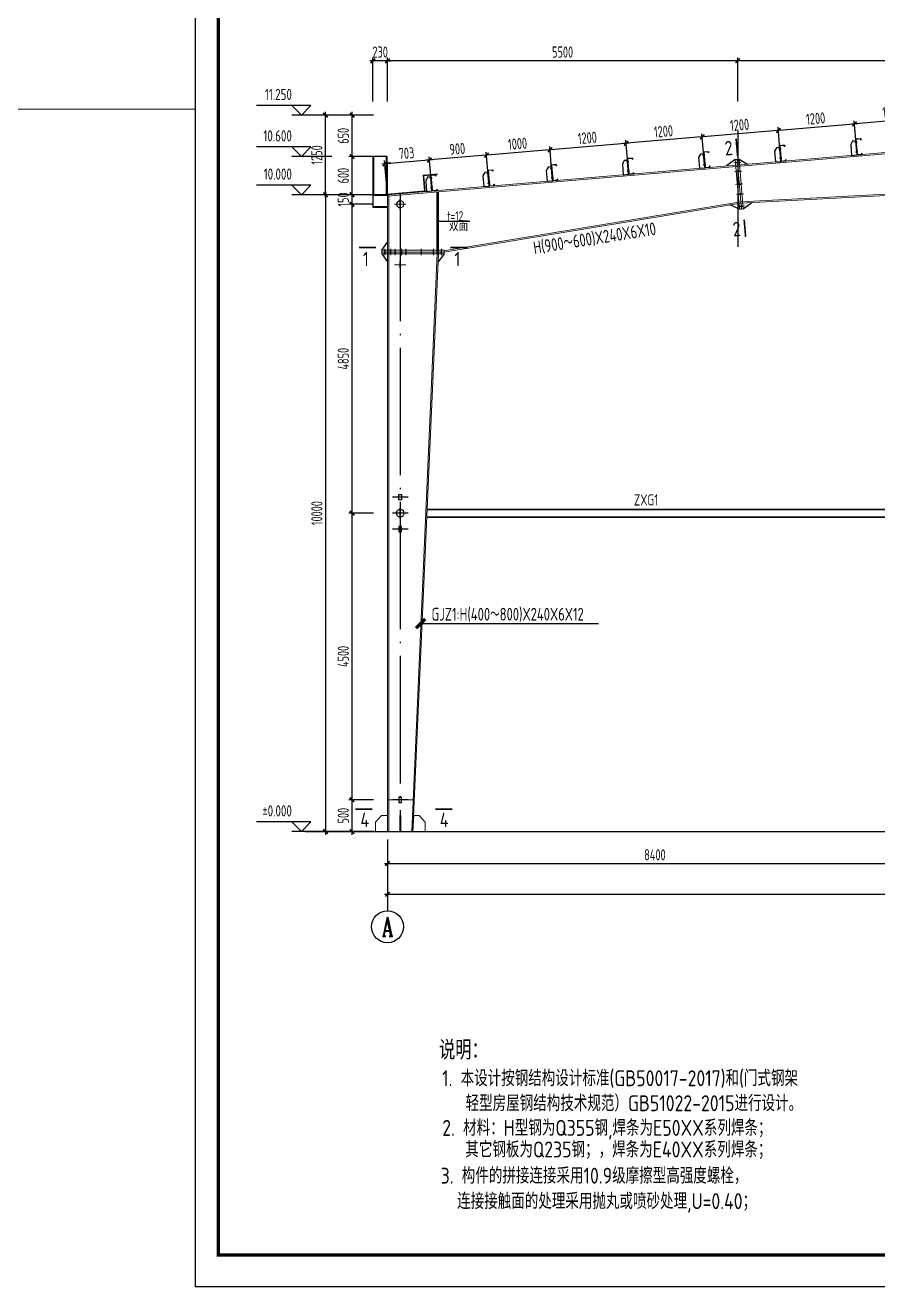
# Model space of a CAD drawing. Extents: x -3102990 to -851544, y -5293060 to -2540151.
# Drawn here: x -1460717 to -1433935, y -2672902 to -2633282 of the extents above; entities that cross this region are included whole.
import ezdxf
from ezdxf.enums import TextEntityAlignment as Align

# ---------------------------------------------------------------- set-up
doc = ezdxf.new("R2010")
doc.units = 0
doc.header["$LTSCALE"] = 1000
doc.header["$PDMODE"] = 1
doc.linetypes.add('DOTE', pattern=[2.42, 2, -0.2, 0.02, -0.2])
doc.layers.get('0').update_dxf_attribs({"linetype": 'CONTINUOUS'})
doc.layers.get('Defpoints').update_dxf_attribs({"linetype": 'CONTINUOUS'})
for name, color, linetype in [('10', 7, 'CONTINUOUS'), ('AXIS', 253, 'DOTE'), ('BEAM_CON', 4, 'CONTINUOUS'), ('COLU', 7, 'CONTINUOUS'), ('DIM', 3, 'CONTINUOUS'), ('NUM', 7, 'CONTINUOUS'), ('PUB_TITLE', 4, 'CONTINUOUS'), ('REIN', 1, 'CONTINUOUS'), ('TEXT', 7, 'CONTINUOUS'), ('THIN', 7, 'CONTINUOUS'), ('柱子', 3, 'CONTINUOUS'), ('檩托', 151, 'CONTINUOUS')]:
    doc.layers.add(name, color=color, linetype=linetype)
doc.layers.add('yichutu', color=7, linetype='CONTINUOUS', true_color=0xffffff, plot=False)
doc.styles.add('SJQYTEXTSTYLE', font='GBXWXT.shx', dxfattribs={"bigfont": 'GBHZFS.shx'})
doc.styles.add('TSSD_Axis', font='Complex.shx', dxfattribs={"width": 0.7, "bigfont": 'hztxt.shx'})
doc.styles.add('TSSD_Dimension', font='tssdeng.shx', dxfattribs={"width": 0.7, "bigfont": 'Hztxt.shx'})
doc.styles.add('TSSD_Label', font='tssdeng.shx', dxfattribs={"width": 0.75, "bigfont": 'hztxt.shx'})
doc.styles.add('TSSD_Norm', font='Tssdeng.shx', dxfattribs={"width": 0.75, "bigfont": 'hztxt.shx'})
doc.styles.add('TSSD_Rein', font='Tssdeng.shx', dxfattribs={"width": 0.75, "bigfont": 'hztxt.shx'})
doc.dimstyles.new('SJQY_30_100', dxfattribs={"dimtxt": 350, "dimasz": 100, "dimexe": 250, "dimexo": 250, "dimgap": 100, "dimtad": 1, "dimdec": 0, "dimlfac": 0.3, "dimzin": 0, "dimdsep": 46, "dimtxsty": 'SJQYTEXTSTYLE', "dimblk": 'ARCHTICK', "dimcen": 0, "dimclrd": 256, "dimclre": 256, "dimclrt": 256, "dimadec": 0, "dimazin": 0, "dimtfac": 1, "dimtdec": 0, "dimtix": 1, "dimtmove": 2, "dimatfit": 1, "dimldrblk": 'ARCHTICK', "dimfxl": 1, "dimtvp": 1, "dimtolj": 1, "dimtzin": 0, "dimlwd": -1, "dimlwe": -1, "dimarcsym": 0})
doc.dimstyles.new('TSSD_50_100', dxfattribs={"dimtxt": 350, "dimasz": 100, "dimexe": 100, "dimexo": 250, "dimgap": 100, "dimtad": 1, "dimdec": 0, "dimlfac": 0.5, "dimzin": 0, "dimdsep": 46, "dimtxsty": 'TSSD_Dimension', "dimblk": 'ARCHTICK', "dimcen": 0, "dimdle": 100, "dimclrt": 7, "dimadec": 0, "dimazin": 0, "dimtfac": 1, "dimtdec": 0, "dimtix": 1, "dimtmove": 2, "dimatfit": 3, "dimfxl": 1, "dimtolj": 1, "dimtzin": 0, "dimarcsym": 0})

# ---------------------------------------------------------------- blocks, each defined once
blk = doc.blocks.new('_ArchTick')
at = {"color": 0, "const_width": 0.5}
blk.add_lwpolyline([(-0.71, -0.71), (0.71, 0.71)], dxfattribs=at)
blk = doc.blocks.new('*D80')
at = {"layer": 'Defpoints', "color": 0, "ltscale": 1.5}
for p in [(-1450450, -2657606), (-1449529, -2657606), (-1449529, -2658606)]:
    blk.add_point(p, dxfattribs=at)
at = {"layer": 'DIM', "color": 0, "lineweight": -2, "ltscale": 1.5}
for p, q in [((-1449779, -2657606), (-1450550, -2657606)), ((-1450450, -2658706), (-1450450, -2657506)), ((-1449779, -2658606), (-1450550, -2658606))]:
    blk.add_line(p, q, dxfattribs=at)
at = {"layer": 'DIM', "color": 0, "lineweight": -2, "ltscale": 1.5, "xscale": 100, "yscale": 100, "zscale": 100}
for p, rotation in [((-1450450, -2657606), 90), ((-1450450, -2658606), 270)]:
    blk.add_blockref('_ArchTick', p, dxfattribs=dict(at, rotation=rotation))
at = {"layer": 'DIM', "color": 7, "ltscale": 1.5, "insert": (-1450725, -2658106), "char_height": 350, "attachment_point": 5, "rotation": 90, "style": 'TSSD_Dimension'}
blk.add_mtext('\\A1;500', dxfattribs=at)
blk = doc.blocks.new('*D81')
at = {"layer": 'Defpoints', "color": 0, "ltscale": 1.5}
for p in [(-1449989, -2638606), (-1451283, -2658606), (-1449989, -2658606)]:
    blk.add_point(p, dxfattribs=at)
at = {"layer": 'DIM', "color": 0, "lineweight": -2, "ltscale": 1.5}
for p, q in [((-1450239, -2638606), (-1451383, -2638606)), ((-1451283, -2638506), (-1451283, -2658706)), ((-1450239, -2658606), (-1451383, -2658606))]:
    blk.add_line(p, q, dxfattribs=at)
at = {"layer": 'DIM', "color": 0, "lineweight": -2, "ltscale": 1.5, "xscale": 100, "yscale": 100, "zscale": 100}
for p, rotation in [((-1451283, -2638606), 90), ((-1451283, -2658606), 270)]:
    blk.add_blockref('_ArchTick', p, dxfattribs=dict(at, rotation=rotation))
at = {"layer": 'DIM', "color": 7, "ltscale": 1.5, "insert": (-1451558, -2648606), "char_height": 350, "attachment_point": 5, "rotation": 90, "style": 'TSSD_Dimension'}
blk.add_mtext('\\A1;10000', dxfattribs=at)
blk = doc.blocks.new('*D82')
at = {"layer": 'Defpoints', "color": 0, "ltscale": 1.5}
for p in [(-1449336, -2658606), (-1390336, -2658606), (-1390336, -2660576)]:
    blk.add_point(p, dxfattribs=at)
at = {"layer": 'DIM', "color": 0, "lineweight": -2, "ltscale": 1.5}
for p, q in [((-1449336, -2658856), (-1449336, -2660676)), ((-1390336, -2658856), (-1390336, -2660676)), ((-1449436, -2660576), (-1390236, -2660576))]:
    blk.add_line(p, q, dxfattribs=at)
at = {"layer": 'DIM', "color": 0, "lineweight": -2, "ltscale": 1.5, "xscale": 100, "yscale": 100, "zscale": 100, "rotation": 180}
blk.add_blockref('_ArchTick', (-1449336, -2660576), dxfattribs=at)
at = {"layer": 'DIM', "color": 0, "lineweight": -2, "ltscale": 1.5, "xscale": 100, "yscale": 100, "zscale": 100}
blk.add_blockref('_ArchTick', (-1390336, -2660576), dxfattribs=at)
at = {"layer": 'DIM', "color": 7, "ltscale": 1.5, "insert": (-1419836, -2660301), "char_height": 350, "attachment_point": 5, "style": 'TSSD_Dimension'}
blk.add_mtext('\\A1;29500', dxfattribs=at)
blk = doc.blocks.new('A$C28752233')
at = {"layer": '檩托'}
for p, q in [((-151, 23), (-219, -78)), ((-60, 23), (-151, 23)), ((-60, 83), (-60, 23)), ((-46, 83), (-60, 83)), ((-60, 23), (-60, -417)), ((-46, 83), (111, 83)), ((-46, -417), (-46, 83)), ((-46, -417), (-46, 83)), ((-40, 78), (-40, -411)), ((106, 78), (-40, 78)), ((106, 38), (106, 78)), ((111, 38), (106, 38)), ((111, 83), (111, 38)), ((-219, -78), (-219, -417)), ((-87, -18), (-12, -18)), ((-87, -316), (-12, -316)), ((106, -372), (111, -372)), ((106, -411), (106, -372)), ((111, -372), (111, -417)), ((-219, -417), (-46, -417)), ((111, -417), (-46, -417)), ((-40, -411), (106, -411))]:
    blk.add_line(p, q, dxfattribs=at)
at = {"layer": '檩托', "const_width": 20, "elevation": 793}
blk.add_lwpolyline([(-60, -18), (-40, -18)], dxfattribs=at)
at = {"layer": '檩托', "const_width": 20}
blk.add_lwpolyline([(-60, -316), (-40, -316)], dxfattribs=at)
blk = doc.blocks.new('*D89')
at = {"layer": 'Defpoints', "color": 0, "ltscale": 1.5}
for p in [(-1434666, -2636384), (-1434583, -2637355), (-1432192, -2637153)]:
    blk.add_point(p, dxfattribs=at)
at = {"layer": 'DIM', "color": 0, "lineweight": -2, "ltscale": 1.5}
for p, q in [((-1432175, -2636173), (-1434765, -2636393)), ((-1434604, -2637106), (-1434674, -2636285)), ((-1432213, -2636904), (-1432283, -2636082))]:
    blk.add_line(p, q, dxfattribs=at)
at = {"layer": 'DIM', "color": 0, "lineweight": -2, "ltscale": 1.5, "xscale": 100, "yscale": 100, "zscale": 100}
for p, rotation in [((-1434666, -2636384), 184.8440003749244), ((-1432274, -2636182), 4.844000374924411)]:
    blk.add_blockref('_ArchTick', p, dxfattribs=dict(at, rotation=rotation))
at = {"layer": 'DIM', "color": 7, "ltscale": 1.5, "insert": (-1433493, -2636009), "char_height": 350, "attachment_point": 5, "rotation": 4.844, "style": 'TSSD_Dimension'}
blk.add_mtext('\\A1;1200', dxfattribs=at)
blk = doc.blocks.new('*D90')
at = {"layer": 'Defpoints', "color": 0, "ltscale": 1.5}
for p in [(-1437057, -2636587), (-1434583, -2637355), (-1436975, -2637558)]:
    blk.add_point(p, dxfattribs=at)
at = {"layer": 'DIM', "color": 0, "lineweight": -2, "ltscale": 1.5}
for p, q in [((-1434604, -2637106), (-1434674, -2636285)), ((-1434566, -2636376), (-1437157, -2636596)), ((-1436996, -2637309), (-1437065, -2636487))]:
    blk.add_line(p, q, dxfattribs=at)
at = {"layer": 'DIM', "color": 0, "lineweight": -2, "ltscale": 1.5, "xscale": 100, "yscale": 100, "zscale": 100}
for p, rotation in [((-1434666, -2636384), 4.844000374924411), ((-1437057, -2636587), 184.8440003749244)]:
    blk.add_blockref('_ArchTick', p, dxfattribs=dict(at, rotation=rotation))
at = {"layer": 'DIM', "color": 7, "ltscale": 1.5, "insert": (-1435885, -2636212), "char_height": 350, "attachment_point": 5, "rotation": 4.844, "style": 'TSSD_Dimension'}
blk.add_mtext('\\A1;1200', dxfattribs=at)
blk = doc.blocks.new('*D91')
at = {"layer": 'Defpoints', "color": 0, "ltscale": 1.5}
for p in [(-1439448, -2636790), (-1439366, -2637761), (-1436975, -2637558)]:
    blk.add_point(p, dxfattribs=at)
at = {"layer": 'DIM', "color": 0, "lineweight": -2, "ltscale": 1.5}
for p, q in [((-1436957, -2636579), (-1439548, -2636798)), ((-1439387, -2637512), (-1439457, -2636690)), ((-1436996, -2637309), (-1437065, -2636487))]:
    blk.add_line(p, q, dxfattribs=at)
at = {"layer": 'DIM', "color": 0, "lineweight": -2, "ltscale": 1.5, "xscale": 100, "yscale": 100, "zscale": 100}
for p, rotation in [((-1439448, -2636790), 184.8440003749244), ((-1437057, -2636587), 4.844000374924411)]:
    blk.add_blockref('_ArchTick', p, dxfattribs=dict(at, rotation=rotation))
at = {"layer": 'DIM', "color": 7, "ltscale": 1.5, "insert": (-1438276, -2636414), "char_height": 350, "attachment_point": 5, "rotation": 4.844, "style": 'TSSD_Dimension'}
blk.add_mtext('\\A1;1200', dxfattribs=at)
blk = doc.blocks.new('*D92')
at = {"layer": 'Defpoints', "color": 0, "ltscale": 1.5}
for p in [(-1441840, -2636992), (-1439366, -2637761), (-1441758, -2637963)]:
    blk.add_point(p, dxfattribs=at)
at = {"layer": 'DIM', "color": 0, "lineweight": -2, "ltscale": 1.5}
for p, q in [((-1439387, -2637512), (-1439457, -2636690)), ((-1439349, -2636781), (-1441940, -2637001)), ((-1441779, -2637714), (-1441848, -2636893))]:
    blk.add_line(p, q, dxfattribs=at)
at = {"layer": 'DIM', "color": 0, "lineweight": -2, "ltscale": 1.5, "xscale": 100, "yscale": 100, "zscale": 100}
for p, rotation in [((-1439448, -2636790), 4.844000374924411), ((-1441840, -2636992), 184.8440003749244)]:
    blk.add_blockref('_ArchTick', p, dxfattribs=dict(at, rotation=rotation))
at = {"layer": 'DIM', "color": 7, "ltscale": 1.5, "insert": (-1440667, -2636617), "char_height": 350, "attachment_point": 5, "rotation": 4.844, "style": 'TSSD_Dimension'}
blk.add_mtext('\\A1;1200', dxfattribs=at)
blk = doc.blocks.new('*D93')
at = {"layer": 'Defpoints', "color": 0, "ltscale": 1.5}
for p in [(-1444231, -2637195), (-1444149, -2638166), (-1441758, -2637963)]:
    blk.add_point(p, dxfattribs=at)
at = {"layer": 'DIM', "color": 0, "lineweight": -2, "ltscale": 1.5}
for p, q in [((-1441740, -2636984), (-1444331, -2637204)), ((-1444170, -2637917), (-1444240, -2637095)), ((-1441779, -2637714), (-1441848, -2636893))]:
    blk.add_line(p, q, dxfattribs=at)
at = {"layer": 'DIM', "color": 0, "lineweight": -2, "ltscale": 1.5, "xscale": 100, "yscale": 100, "zscale": 100}
for p, rotation in [((-1444231, -2637195), 184.8440003749244), ((-1441840, -2636992), 4.844000374924411)]:
    blk.add_blockref('_ArchTick', p, dxfattribs=dict(at, rotation=rotation))
at = {"layer": 'DIM', "color": 7, "ltscale": 1.5, "insert": (-1443059, -2636820), "char_height": 350, "attachment_point": 5, "rotation": 4.844, "style": 'TSSD_Dimension'}
blk.add_mtext('\\A1;1200', dxfattribs=at)
blk = doc.blocks.new('*D94')
at = {"layer": 'Defpoints', "color": 0, "ltscale": 1.5}
for p in [(-1438336, -2634399), (-1438336, -2635926), (-1419836, -2635926)]:
    blk.add_point(p, dxfattribs=at)
at = {"layer": 'DIM', "color": 0, "lineweight": -2, "ltscale": 1.5}
for p, q in [((-1438336, -2635676), (-1438336, -2634299)), ((-1419836, -2635676), (-1419836, -2634299)), ((-1419736, -2634399), (-1438436, -2634399))]:
    blk.add_line(p, q, dxfattribs=at)
at = {"layer": 'DIM', "color": 0, "lineweight": -2, "ltscale": 1.5, "xscale": 100, "yscale": 100, "zscale": 100, "rotation": 180}
blk.add_blockref('_ArchTick', (-1438336, -2634399), dxfattribs=at)
at = {"layer": 'DIM', "color": 0, "lineweight": -2, "ltscale": 1.5, "xscale": 100, "yscale": 100, "zscale": 100}
blk.add_blockref('_ArchTick', (-1419836, -2634399), dxfattribs=at)
at = {"layer": 'DIM', "color": 7, "ltscale": 1.5, "insert": (-1429086, -2634124), "char_height": 350, "attachment_point": 5, "style": 'TSSD_Dimension'}
blk.add_mtext('\\A1;9250', dxfattribs=at)
blk = doc.blocks.new('*D95')
at = {"layer": 'Defpoints', "color": 0, "ltscale": 1.5}
for p in [(-1449336, -2634399), (-1449336, -2635926), (-1438336, -2635926)]:
    blk.add_point(p, dxfattribs=at)
at = {"layer": 'DIM', "color": 0, "lineweight": -2, "ltscale": 1.5}
for p, q in [((-1449336, -2635676), (-1449336, -2634299)), ((-1438336, -2635676), (-1438336, -2634299)), ((-1438236, -2634399), (-1449436, -2634399))]:
    blk.add_line(p, q, dxfattribs=at)
at = {"layer": 'DIM', "color": 0, "lineweight": -2, "ltscale": 1.5, "xscale": 100, "yscale": 100, "zscale": 100, "rotation": 180}
blk.add_blockref('_ArchTick', (-1449336, -2634399), dxfattribs=at)
at = {"layer": 'DIM', "color": 0, "lineweight": -2, "ltscale": 1.5, "xscale": 100, "yscale": 100, "zscale": 100}
blk.add_blockref('_ArchTick', (-1438336, -2634399), dxfattribs=at)
at = {"layer": 'DIM', "color": 7, "ltscale": 1.5, "insert": (-1443836, -2634124), "char_height": 350, "attachment_point": 5, "style": 'TSSD_Dimension'}
blk.add_mtext('\\A1;5500', dxfattribs=at)
blk = doc.blocks.new('*D96')
at = {"layer": 'Defpoints', "color": 0, "ltscale": 1.5}
for p in [(-1449796, -2634399), (-1449796, -2635926), (-1449336, -2635926)]:
    blk.add_point(p, dxfattribs=at)
at = {"layer": 'DIM', "color": 0, "lineweight": -2, "ltscale": 1.5}
for p, q in [((-1449796, -2635676), (-1449796, -2634299)), ((-1449336, -2635676), (-1449336, -2634299)), ((-1449796, -2634399), (-1449896, -2634399)), ((-1449336, -2634399), (-1449796, -2634399)), ((-1449336, -2634399), (-1449236, -2634399))]:
    blk.add_line(p, q, dxfattribs=at)
at = {"layer": 'DIM', "color": 0, "lineweight": -2, "ltscale": 1.5, "xscale": 100, "yscale": 100, "zscale": 100}
blk.add_blockref('_ArchTick', (-1449796, -2634399), dxfattribs=at)
at = {"layer": 'DIM', "color": 0, "lineweight": -2, "ltscale": 1.5, "xscale": 100, "yscale": 100, "zscale": 100, "rotation": 180}
blk.add_blockref('_ArchTick', (-1449336, -2634399), dxfattribs=at)
at = {"layer": 'DIM', "color": 7, "ltscale": 1.5, "insert": (-1449566, -2634124), "char_height": 350, "attachment_point": 5, "style": 'TSSD_Dimension'}
blk.add_mtext('\\A1;230', dxfattribs=at)
blk = doc.blocks.new('*D97')
at = {"layer": 'Defpoints', "color": 0, "ltscale": 1.5}
for p in [(-1446224, -2637364), (-1444149, -2638166), (-1446142, -2638335)]:
    blk.add_point(p, dxfattribs=at)
at = {"layer": 'DIM', "color": 0, "lineweight": -2, "ltscale": 1.5}
for p, q in [((-1444170, -2637917), (-1444240, -2637095)), ((-1444132, -2637187), (-1446324, -2637372)), ((-1446163, -2638086), (-1446233, -2637264))]:
    blk.add_line(p, q, dxfattribs=at)
at = {"layer": 'DIM', "color": 0, "lineweight": -2, "ltscale": 1.5, "xscale": 100, "yscale": 100, "zscale": 100}
for p, rotation in [((-1444231, -2637195), 4.844000375083803), ((-1446224, -2637364), 184.8440003750839)]:
    blk.add_blockref('_ArchTick', p, dxfattribs=dict(at, rotation=rotation))
at = {"layer": 'DIM', "color": 7, "ltscale": 1.5, "insert": (-1445251, -2637005), "char_height": 350, "attachment_point": 5, "rotation": 4.844, "style": 'TSSD_Dimension'}
blk.add_mtext('\\A1;1000', dxfattribs=at)
blk = doc.blocks.new('*D98')
at = {"layer": 'Defpoints', "color": 0, "ltscale": 1.5}
for p in [(-1448018, -2637516), (-1447935, -2638487), (-1446142, -2638335)]:
    blk.add_point(p, dxfattribs=at)
at = {"layer": 'DIM', "color": 0, "lineweight": -2, "ltscale": 1.5}
for p, q in [((-1446125, -2637356), (-1448117, -2637524)), ((-1447957, -2638238), (-1448026, -2637416)), ((-1446163, -2638086), (-1446233, -2637264))]:
    blk.add_line(p, q, dxfattribs=at)
at = {"layer": 'DIM', "color": 0, "lineweight": -2, "ltscale": 1.5, "xscale": 100, "yscale": 100, "zscale": 100}
for p, rotation in [((-1448018, -2637516), 184.8440003749244), ((-1446224, -2637364), 4.844000374924411)]:
    blk.add_blockref('_ArchTick', p, dxfattribs=dict(at, rotation=rotation))
at = {"layer": 'DIM', "color": 7, "ltscale": 1.5, "insert": (-1447144, -2637166), "char_height": 350, "attachment_point": 5, "rotation": 4.844, "style": 'TSSD_Dimension'}
blk.add_mtext('\\A1;900', dxfattribs=at)
blk = doc.blocks.new('*D99')
at = {"layer": 'Defpoints', "color": 0, "ltscale": 1.5}
for p in [(-1449418, -2637635), (-1449336, -2638606), (-1447935, -2638487)]:
    blk.add_point(p, dxfattribs=at)
at = {"layer": 'DIM', "color": 0, "lineweight": -2, "ltscale": 1.5}
for p, q in [((-1447918, -2637508), (-1449518, -2637643)), ((-1447957, -2638238), (-1448026, -2637416)), ((-1449357, -2638357), (-1449427, -2637535))]:
    blk.add_line(p, q, dxfattribs=at)
at = {"layer": 'DIM', "color": 0, "lineweight": -2, "ltscale": 1.5, "xscale": 100, "yscale": 100, "zscale": 100}
for p, rotation in [((-1448018, -2637516), 4.844000374924411), ((-1449418, -2637635), 184.8440003749244)]:
    blk.add_blockref('_ArchTick', p, dxfattribs=dict(at, rotation=rotation))
at = {"layer": 'DIM', "color": 7, "ltscale": 1.5, "insert": (-1448741, -2637301), "char_height": 350, "attachment_point": 5, "rotation": 4.844, "style": 'TSSD_Dimension'}
blk.add_mtext('\\A1;703', dxfattribs=at)
blk = doc.blocks.new('*D100')
at = {"layer": 'Defpoints', "color": 0, "ltscale": 1.5}
for p in [(-1450450, -2648606), (-1449529, -2648606), (-1449529, -2657606)]:
    blk.add_point(p, dxfattribs=at)
at = {"layer": 'DIM', "color": 0, "lineweight": -2, "ltscale": 1.5}
for p, q in [((-1449779, -2648606), (-1450550, -2648606)), ((-1450450, -2657706), (-1450450, -2648506)), ((-1449779, -2657606), (-1450550, -2657606))]:
    blk.add_line(p, q, dxfattribs=at)
at = {"layer": 'DIM', "color": 0, "lineweight": -2, "ltscale": 1.5, "xscale": 100, "yscale": 100, "zscale": 100}
for p, rotation in [((-1450450, -2648606), 90), ((-1450450, -2657606), 270)]:
    blk.add_blockref('_ArchTick', p, dxfattribs=dict(at, rotation=rotation))
at = {"layer": 'DIM', "color": 7, "ltscale": 1.5, "insert": (-1450725, -2653106), "char_height": 350, "attachment_point": 5, "rotation": 90, "style": 'TSSD_Dimension'}
blk.add_mtext('\\A1;4500', dxfattribs=at)
blk = doc.blocks.new('*D101')
at = {"layer": 'Defpoints', "color": 0, "ltscale": 1.5}
for p in [(-1450450, -2638906), (-1449529, -2638906), (-1449529, -2648606)]:
    blk.add_point(p, dxfattribs=at)
at = {"layer": 'DIM', "color": 0, "lineweight": -2, "ltscale": 1.5}
for p, q in [((-1449779, -2638906), (-1450550, -2638906)), ((-1450450, -2648706), (-1450450, -2638806)), ((-1449779, -2648606), (-1450550, -2648606))]:
    blk.add_line(p, q, dxfattribs=at)
at = {"layer": 'DIM', "color": 0, "lineweight": -2, "ltscale": 1.5, "xscale": 100, "yscale": 100, "zscale": 100}
for p, rotation in [((-1450450, -2638906), 90), ((-1450450, -2648606), 270)]:
    blk.add_blockref('_ArchTick', p, dxfattribs=dict(at, rotation=rotation))
at = {"layer": 'DIM', "color": 7, "ltscale": 1.5, "insert": (-1450725, -2643756), "char_height": 350, "attachment_point": 5, "rotation": 90, "style": 'TSSD_Dimension'}
blk.add_mtext('\\A1;4850', dxfattribs=at)
blk = doc.blocks.new('*D102')
at = {"layer": 'Defpoints', "color": 0, "ltscale": 1.5}
for p in [(-1450450, -2638606), (-1449529, -2638606), (-1449529, -2638906)]:
    blk.add_point(p, dxfattribs=at)
at = {"layer": 'DIM', "color": 0, "lineweight": -2, "ltscale": 1.5}
for p, q in [((-1449779, -2638606), (-1450550, -2638606)), ((-1450450, -2638606), (-1450450, -2638506)), ((-1450450, -2638906), (-1450450, -2638606)), ((-1449779, -2638906), (-1450550, -2638906)), ((-1450450, -2638906), (-1450450, -2639006))]:
    blk.add_line(p, q, dxfattribs=at)
at = {"layer": 'DIM', "color": 0, "lineweight": -2, "ltscale": 1.5, "xscale": 100, "yscale": 100, "zscale": 100}
for p, rotation in [((-1450450, -2638606), 270), ((-1450450, -2638906), 90)]:
    blk.add_blockref('_ArchTick', p, dxfattribs=dict(at, rotation=rotation))
at = {"layer": 'DIM', "color": 7, "ltscale": 1.5, "insert": (-1450725, -2638756), "char_height": 350, "attachment_point": 5, "rotation": 90, "style": 'TSSD_Dimension'}
blk.add_mtext('\\A1;150', dxfattribs=at)
blk = doc.blocks.new('*D103')
at = {"layer": 'Defpoints', "color": 0, "ltscale": 1.5}
for p in [(-1450450, -2637406), (-1449529, -2637406), (-1449529, -2638606)]:
    blk.add_point(p, dxfattribs=at)
at = {"layer": 'DIM', "color": 0, "lineweight": -2, "ltscale": 1.5}
for p, q in [((-1449779, -2637406), (-1450550, -2637406)), ((-1450450, -2638706), (-1450450, -2637306)), ((-1449779, -2638606), (-1450550, -2638606))]:
    blk.add_line(p, q, dxfattribs=at)
at = {"layer": 'DIM', "color": 0, "lineweight": -2, "ltscale": 1.5, "xscale": 100, "yscale": 100, "zscale": 100}
for p, rotation in [((-1450450, -2637406), 90), ((-1450450, -2638606), 270)]:
    blk.add_blockref('_ArchTick', p, dxfattribs=dict(at, rotation=rotation))
at = {"layer": 'DIM', "color": 7, "ltscale": 1.5, "insert": (-1450725, -2638006), "char_height": 350, "attachment_point": 5, "rotation": 90, "style": 'TSSD_Dimension'}
blk.add_mtext('\\A1;600', dxfattribs=at)
blk = doc.blocks.new('*D104')
at = {"layer": 'Defpoints', "color": 0, "ltscale": 1.5}
for p in [(-1450450, -2636106), (-1449529, -2636106), (-1449529, -2637406)]:
    blk.add_point(p, dxfattribs=at)
at = {"layer": 'DIM', "color": 0, "lineweight": -2, "ltscale": 1.5}
for p, q in [((-1449779, -2636106), (-1450550, -2636106)), ((-1450450, -2637506), (-1450450, -2636006)), ((-1449779, -2637406), (-1450550, -2637406))]:
    blk.add_line(p, q, dxfattribs=at)
at = {"layer": 'DIM', "color": 0, "lineweight": -2, "ltscale": 1.5, "xscale": 100, "yscale": 100, "zscale": 100}
for p, rotation in [((-1450450, -2636106), 90), ((-1450450, -2637406), 270)]:
    blk.add_blockref('_ArchTick', p, dxfattribs=dict(at, rotation=rotation))
at = {"layer": 'DIM', "color": 7, "ltscale": 1.5, "insert": (-1450725, -2636756), "char_height": 350, "attachment_point": 5, "rotation": 90, "style": 'TSSD_Dimension'}
blk.add_mtext('\\A1;650', dxfattribs=at)
blk = doc.blocks.new('*D105')
at = {"layer": 'Defpoints', "color": 0, "ltscale": 1.5}
for p in [(-1451283, -2636106), (-1449989, -2636106), (-1449989, -2638606)]:
    blk.add_point(p, dxfattribs=at)
at = {"layer": 'DIM', "color": 0, "lineweight": -2, "ltscale": 1.5}
for p, q in [((-1450239, -2636106), (-1451383, -2636106)), ((-1451283, -2638706), (-1451283, -2636006)), ((-1450239, -2638606), (-1451383, -2638606))]:
    blk.add_line(p, q, dxfattribs=at)
at = {"layer": 'DIM', "color": 0, "lineweight": -2, "ltscale": 1.5, "xscale": 100, "yscale": 100, "zscale": 100}
for p, rotation in [((-1451283, -2636106), 90), ((-1451283, -2638606), 270)]:
    blk.add_blockref('_ArchTick', p, dxfattribs=dict(at, rotation=rotation))
at = {"layer": 'DIM', "color": 7, "ltscale": 1.5, "insert": (-1451558, -2637356), "char_height": 350, "attachment_point": 5, "rotation": 90, "style": 'TSSD_Dimension'}
blk.add_mtext('\\A1;1250', dxfattribs=at)
blk = doc.blocks.new('ts_axno')
at = {"color": 0, "linetype": 'ByBlock', "lineweight": -2}
blk.add_circle((0, 0), 0.5, dxfattribs=at)
at = {"color": 0, "linetype": 'ByBlock', "lineweight": -2, "style": 'TSSD_Axis', "width": 0.7}
blk.add_attdef('A', text='', height=0.6, dxfattribs=at).set_placement((0, 0), align=Align.MIDDLE_CENTER)
blk = doc.blocks.new('*D310')
at = {"layer": 'Defpoints', "color": 0, "ltscale": 1.5}
for p in [(-1449336, -2658606), (-1432536, -2658606), (-1432536, -2659610)]:
    blk.add_point(p, dxfattribs=at)
at = {"layer": 'DIM', "color": 0, "lineweight": -2, "ltscale": 1.5}
for p, q in [((-1449336, -2658856), (-1449336, -2659710)), ((-1432536, -2658856), (-1432536, -2659710)), ((-1449436, -2659610), (-1432436, -2659610))]:
    blk.add_line(p, q, dxfattribs=at)
at = {"layer": 'DIM', "color": 0, "lineweight": -2, "ltscale": 1.5, "xscale": 100, "yscale": 100, "zscale": 100, "rotation": 180}
blk.add_blockref('_ArchTick', (-1449336, -2659610), dxfattribs=at)
at = {"layer": 'DIM', "color": 0, "lineweight": -2, "ltscale": 1.5, "xscale": 100, "yscale": 100, "zscale": 100}
blk.add_blockref('_ArchTick', (-1432536, -2659610), dxfattribs=at)
at = {"layer": 'DIM', "color": 7, "ltscale": 1.5, "insert": (-1440936, -2659335), "char_height": 350, "attachment_point": 5, "style": 'TSSD_Dimension'}
blk.add_mtext('\\A1;8400', dxfattribs=at)
blk = doc.blocks.new('A$C18BE6784')
at = {"layer": 'PUB_TITLE'}
blk.add_lwpolyline([(0, 0), (0, 42000), (89100, 42000), (89100, 0)], close=True, dxfattribs=at)
at = {"layer": 'PUB_TITLE', "const_width": 100}
blk.add_lwpolyline([(88100, 1000), (88100, 41000), (713, 41000), (713, 1000), (88100, 1000)], dxfattribs=at)
blk = doc.blocks.new('yct-891-420-89100-42000-100-2004.0')
at = {"layer": 'yichutu', "color": 7, "true_color": 0xffffff}
blk.add_lwpolyline([(0, 0), (0, 42000), (89100, 42000), (89100, 0)], close=True, dxfattribs=at)

msp = doc.modelspace()

# ---------------------------------------------------------------- linework, layer by layer
at = {"color": 4, "lineweight": 5, "ltscale": 1.5, "elevation": -2}
for points in [[(-1449050.16, -2638905.71, 1), (-1448822.16, -2638905.71, 1)], [(-1449044.16, -2638905.71, 1), (-1448828.16, -2638905.71, 1)]]:
    msp.add_lwpolyline(points, format="xyb", close=True, dxfattribs=at)
msp.add_lwpolyline([(-1448946.16, -2638745.71), (-1448926.16, -2638745.71), (-1448926.16, -2639065.71), (-1448946.16, -2639065.71)], close=True, dxfattribs=at)
at = {"color": 4, "lineweight": 5, "ltscale": 1.5}
for points in [[(-1448946.16, -2640705.71), (-1448926.16, -2640705.71), (-1448926.16, -2640905.71), (-1448946.16, -2640905.71)], [(-1448944.66, -2648435.71), (-1448927.66, -2648435.71), (-1448927.66, -2648775.71), (-1448944.66, -2648775.71)]]:
    msp.add_lwpolyline(points, close=True, dxfattribs=at)
for points in [[(-1449058.56, -2648605.71, 1), (-1448813.76, -2648605.71, 1)], [(-1449053.46, -2648605.71, 1), (-1448818.86, -2648605.71, 1)]]:
    msp.add_lwpolyline(points, format="xyb", close=True, dxfattribs=at)
at = {"layer": '10', "color": 6, "const_width": 50}
for points in [[(-1438385.05, -2636847.37), (-1438339.45, -2637385.44)], [(-1438132.09, -2639389.57), (-1438086.49, -2639927.64)], [(-1450234.61, -2640259.39), (-1449694.61, -2640259.39)], [(-1447357.58, -2640259.39), (-1446817.58, -2640259.39)]]:
    msp.add_lwpolyline(points, dxfattribs=at)
at = {"layer": '10', "color": 6, "const_width": 50, "elevation": -972.2}
for points in [[(-1449811.11, -2657903.67), (-1450351.11, -2657903.67)], [(-1447836.17, -2657903.67), (-1447296.17, -2657903.67)]]:
    msp.add_lwpolyline(points, dxfattribs=at)
at = {"layer": 'AXIS', "ltscale": 2}
for p, q in [((-1438336.16, -2636606.5), (-1438336.16, -2640239.5)), ((-1448936.16, -2638571.81), (-1448936.16, -2658605.71))]:
    msp.add_line(p, q, dxfattribs=at)
at = {"layer": 'AXIS', "lineweight": 5, "ltscale": 0.5}
for p, q in [((-1448756.66, -2638905.71, -2), (-1449115.66, -2638905.71, -2)), ((-1448756.66, -2640805.71), (-1449115.66, -2640805.71))]:
    msp.add_line(p, q, dxfattribs=at)
at = {"layer": 'AXIS', "linetype": 'DOTE'}
for p, q in [((-1448692.16, -2648105.71), (-1449180.16, -2648105.71)), ((-1448692.16, -2648605.71), (-1449180.16, -2648605.71)), ((-1448692.16, -2649105.71), (-1449180.16, -2649105.71)), ((-1448692.16, -2657605.71), (-1449180.16, -2657605.71))]:
    msp.add_line(p, q, dxfattribs=at)
at = {"layer": 'AXIS', "lineweight": 5, "ltscale": 1.5}
msp.add_line((-1448526.16, -2657605.71), (-1449346.16, -2657605.71), dxfattribs=at)
at = {"layer": 'BEAM_CON', "lineweight": 5, "ltscale": 1.5}
for p, q in [((-1449526.16, -2658105.71), (-1449716.16, -2658308.49)), ((-1448346.16, -2658105.71), (-1448156.16, -2658308.49))]:
    msp.add_line(p, q, dxfattribs=at)
for points in [[(-1462797.93, -2630902.4), (-1455363.94, -2630902.4), (-1455363.94, -2635920.73), (-1462797.93, -2635920.73)], [(-1448952.16, -2658105.71), (-1448920.16, -2658105.71), (-1448920.16, -2658605.71), (-1448952.16, -2658605.71)]]:
    msp.add_lwpolyline(points, close=True, dxfattribs=at)
for points in [[(-1447775.75, -2637971.68), (-1447775.75, -2637951.59), (-1448216.06, -2637991.06), (-1448174.59, -2638487.09), (-1449336.16, -2638585.71), (-1449336.16, -2638585.71), (-1449336.16, -2637625.71), (-1449236.16, -2637625.71), (-1449236.16, -2637605.71), (-1449356.16, -2637605.71), (-1449356.16, -2638605.71), (-1449336.16, -2638605.71), (-1448154.59, -2638505.58), (-1448196.82, -2638007.37), (-1447775.75, -2637971.68)], [(-1449716.16, -2658308.49), (-1449716.16, -2658605.71), (-1449336.16, -2658605.71), (-1449336.16, -2658105.71), (-1449526.16, -2658105.71)], [(-1448156.16, -2658308.49), (-1448156.16, -2658605.71), (-1448536.16, -2658605.71), (-1448513.88, -2658105.71), (-1448346.16, -2658105.71)]]:
    msp.add_lwpolyline(points, dxfattribs=at)
at = {"layer": 'BEAM_CON', "ltscale": 1.5}
for points in [[(-1448978.66, -2648020.71), (-1448893.66, -2648020.71), (-1448893.66, -2648190.71), (-1448978.66, -2648190.71)], [(-1448978.66, -2649190.71), (-1448893.66, -2649190.71), (-1448893.66, -2649020.71), (-1448978.66, -2649020.71)], [(-1448978.66, -2657690.71), (-1448893.66, -2657690.71), (-1448893.66, -2657520.71), (-1448978.66, -2657520.71)]]:
    msp.add_lwpolyline(points, close=True, dxfattribs=at)
at = {"layer": 'COLU', "color": 4, "lineweight": 5}
for p, q in [((-1419836.16, -2636105.71), (-1449336.16, -2638605.71)), ((-1419832.78, -2636145.57), (-1449332.78, -2638645.57)), ((-1438227.59, -2637584.65), (-1438461.54, -2637604.48)), ((-1438204.18, -2637860.89), (-1438438.13, -2637880.72)), ((-1438236.65, -2638832.53), (-1419838.26, -2637865.77)), ((-1438234.55, -2638872.47), (-1419836.16, -2637905.71)), ((-1438170.04, -2638263.72), (-1438404, -2638283.55)), ((-1449336.16, -2638605.71), (-1449336.16, -2658605.71)), ((-1449296.16, -2638602.32), (-1449296.16, -2658605.71)), ((-1438143.58, -2638576.01), (-1438377.53, -2638595.83)), ((-1447562.65, -2640366.24), (-1438241.05, -2638833)), ((-1447556.16, -2640405.71), (-1438234.55, -2638872.47)), ((-1438111.13, -2638958.93), (-1438345.08, -2638978.76)), ((-1449424.19, -2640505.75), (-1449424.19, -2640305.68)), ((-1449236.16, -2640505.75), (-1449236.16, -2640305.68)), ((-1449096.16, -2640505.75), (-1449096.16, -2640305.68)), ((-1448896.16, -2640505.75), (-1448896.16, -2640305.68)), ((-1448756.16, -2640505.75), (-1448756.16, -2640305.68)), ((-1447776.12, -2640463.95), (-1448576.12, -2658603.95)), ((-1447736.16, -2640465.71), (-1448536.16, -2658605.71)), ((-1448274.72, -2640505.75), (-1448274.72, -2640305.68)), ((-1447896.02, -2640505.75), (-1447896.02, -2640305.68)), ((-1447644.79, -2640505.75), (-1447644.79, -2640305.68))]:
    msp.add_line(p, q, dxfattribs=at)
at = {"layer": 'COLU', "color": 4, "ltscale": 1.5}
for p, q in [((-1438411.15, -2637499.22), (-1438682.55, -2637702.86)), ((-1438291.57, -2637489.09), (-1438031.08, -2637647.65)), ((-1447776.16, -2640465.71), (-1447776.16, -2638510.26)), ((-1447736.16, -2640465.71), (-1447736.16, -2638510.26)), ((-1438278.97, -2639058.9), (-1438579.95, -2638923.51)), ((-1438159.4, -2639048.77), (-1437886.05, -2638854.16)), ((-1449516.16, -2640345.71), (-1449336.16, -2640095.71)), ((-1449516.16, -2640465.71), (-1449336.16, -2640715.71)), ((-1447556.16, -2640465.71), (-1447747.16, -2640715.23)), ((-1448090.2, -2648493.51), (-1432736.16, -2648493.51)), ((-1448089.75, -2648483.31), (-1432736.16, -2648483.31)), ((-1448100.54, -2648728.11), (-1432736.16, -2648728.11)), ((-1448100.09, -2648717.91), (-1432736.16, -2648717.91))]:
    msp.add_line(p, q, dxfattribs=at)
at = {"layer": 'COLU', "color": 4, "lineweight": 5}
for points in [[(-1438411.15, -2637499.22), (-1438351.36, -2637494.15), (-1438219.18, -2639053.84), (-1438278.97, -2639058.9)], [(-1438351.36, -2637494.15), (-1438291.57, -2637489.09), (-1438159.4, -2639048.77), (-1438219.18, -2639053.84)], [(-1447556.16, -2640345.71), (-1447556.16, -2640405.71), (-1449516.16, -2640405.71), (-1449516.16, -2640345.71)], [(-1447556.16, -2640405.71), (-1447556.16, -2640465.71), (-1449516.16, -2640465.71), (-1449516.16, -2640405.71)]]:
    msp.add_lwpolyline(points, close=True, dxfattribs=at)
at = {"layer": 'NUM', "ltscale": 1.5}
for p, q in [((-1447736.16, -2639432.69), (-1446750.39, -2639432.69)), ((-1449336.16, -2660576.49), (-1449336.16, -2661095.7))]:
    msp.add_line(p, q, dxfattribs=at)
at = {"layer": 'NUM'}
msp.add_line((-1451917.57, -2658605.71), (-1388771.49, -2658605.71), dxfattribs=at)
at = {"layer": 'REIN', "color": 4, "const_width": 50}
for points in [[(-1438402.61, -2637599.99), (-1438283.03, -2637589.86)], [(-1438379.2, -2637876.23), (-1438259.62, -2637866.09)], [(-1438345.06, -2638279.06), (-1438225.49, -2638268.93)], [(-1438318.59, -2638591.34), (-1438199.02, -2638581.21)], [(-1438286.14, -2638974.27), (-1438166.57, -2638964.13)], [(-1449424.19, -2640465.71), (-1449424.19, -2640345.71)], [(-1449236.16, -2640465.71), (-1449236.16, -2640345.71)], [(-1449096.16, -2640465.71), (-1449096.16, -2640345.71)], [(-1448896.16, -2640465.71), (-1448896.16, -2640345.71)], [(-1448756.16, -2640465.71), (-1448756.16, -2640345.71)], [(-1448274.72, -2640465.71), (-1448274.72, -2640345.71)], [(-1447896.02, -2640465.71), (-1447896.02, -2640345.71)], [(-1447644.79, -2640465.71), (-1447644.79, -2640345.71)]]:
    msp.add_lwpolyline(points, dxfattribs=at)
at = {"layer": 'TEXT', "color": 4, "lineweight": 5}
for p, q in [((-1449336.16, -2638605.71), (-1449356.16, -2638605.71)), ((-1449336.16, -2638585.71), (-1449336.16, -2638585.71))]:
    msp.add_line(p, q, dxfattribs=at)
at = {"layer": 'THIN'}
for p, q in [((-1452340.8, -2635805.71), (-1453451.38, -2635805.71)), ((-1452040.8, -2636105.71), (-1452340.8, -2635805.71)), ((-1451740.8, -2635805.71), (-1452340.8, -2635805.71)), ((-1452040.8, -2636105.71), (-1451740.8, -2635805.71)), ((-1451088.19, -2636105.71), (-1452340.8, -2636105.71)), ((-1452040.8, -2636105.71), (-1452040.8, -2636105.71)), ((-1452340.8, -2637105.71), (-1453451.38, -2637105.71)), ((-1452040.8, -2637405.71), (-1452340.8, -2637105.71)), ((-1451740.8, -2637105.71), (-1452340.8, -2637105.71)), ((-1452040.8, -2637405.71), (-1451740.8, -2637105.71)), ((-1451088.19, -2637405.71), (-1452340.8, -2637405.71)), ((-1452040.8, -2637405.71), (-1452040.8, -2637405.71)), ((-1452340.8, -2638305.8), (-1453451.38, -2638305.8)), ((-1452040.8, -2638605.8), (-1452340.8, -2638305.8)), ((-1451740.8, -2638305.8), (-1452340.8, -2638305.8)), ((-1452040.8, -2638605.8), (-1451740.8, -2638305.8)), ((-1451088.19, -2638605.8), (-1452340.8, -2638605.8)), ((-1452040.8, -2638605.8), (-1452040.8, -2638605.8)), ((-1452340.8, -2658305.71), (-1453451.38, -2658305.71)), ((-1452040.8, -2658605.71), (-1452340.8, -2658305.71)), ((-1451740.8, -2658305.71), (-1452340.8, -2658305.71)), ((-1452040.8, -2658605.71), (-1451740.8, -2658305.71)), ((-1451088.19, -2658605.71), (-1452340.8, -2658605.71)), ((-1452040.8, -2658605.71), (-1452040.8, -2658605.71))]:
    msp.add_line(p, q, dxfattribs=at)
at = {"layer": '柱子', "color": 4}
for p, q in [((-1449796.16, -2637405.71, 0), (-1449796.16, -2638605.71)), ((-1449356.16, -2637405.71), (-1449796.16, -2637405.71, 0)), ((-1449772.16, -2637405.71, 0), (-1449772.16, -2638605.71)), ((-1449380.16, -2637405.71, 0), (-1449380.16, -2638605.71)), ((-1449356.16, -2637405.71), (-1449356.16, -2638605.71)), ((-1449796.16, -2638605.71), (-1449796.16, -2639005.71)), ((-1449336.16, -2638605.71, -2), (-1449796.16, -2638605.71, -2)), ((-1449336.16, -2638629.71), (-1449796.16, -2638629.71)), ((-1449336.16, -2638981.71), (-1449796.16, -2638981.71)), ((-1449336.16, -2639005.71), (-1449796.16, -2639005.71))]:
    msp.add_line(p, q, dxfattribs=at)

# ---------------------------------------------------------------- block references
at = {"ltscale": 1.5}
msp.add_blockref('A$C18BE6784', (-1455363.94, -2672902.4), dxfattribs=at)
at = {"layer": 'COLU', "ltscale": 1.5}
for p, rotation in [((-1436964, -2637139.05), 4.841598288370139), ((-1434572.58, -2636936.38), 4.841598288370139), ((-1441746.86, -2637544.37), 4.841598288370139), ((-1439355.43, -2637341.71), 4.841598288370139), ((-1446131.14, -2637915.92), 4.841598288473325), ((-1444138.29, -2637747.04), 4.841598288370139), ((-1447924.72, -2638067.92), 4.841598288473325)]:
    msp.add_blockref('A$C28752233', p, dxfattribs=dict(at, rotation=rotation))
at = {"layer": 'NUM'}
ref = msp.add_blockref('ts_axno', (-1449336.16, -2661595.7), dxfattribs=dict(at, xscale=1000, yscale=1000, zscale=1000))
ref.add_attrib('1', 'A', dxfattribs={"height": 600, "style": 'TSSD_Axis', "width": 0.7}).set_placement((-1449336.16, -2661595.7), align=Align.MIDDLE_CENTER)
at = {"layer": 'yichutu'}
msp.add_blockref('yct-891-420-89100-42000-100-2004.0', (-1455363.94, -2672902.4), dxfattribs=at)

# ---------------------------------------------------------------- texts
at = {"layer": '10', "color": 6, "style": 'TSSD_Rein', "width": 0.85}
for p in [(-1438725.05, -2637376.15), (-1438472.09, -2639918.35)]:
    msp.add_text('2', height=450, rotation=4.844, dxfattribs=at).set_placement(p)
for s, p in [('1', (-1450107.9, -2640849.9)), ('1', (-1447230.87, -2640849.9)), ('4', (-1450186.64, -2658465.22, -972.2)), ('4', (-1447692.07, -2658465.22, -972.2))]:
    msp.add_text(s, height=450, dxfattribs=at).set_placement(p)
at = {"layer": 'TEXT', "ltscale": 1.5, "width": 0.75}
for s, height, style, p in [('t=12', 300, 'TSSD_Rein', (-1447464.26, -2639423.6)), ('双面', 300, 'TSSD_Rein', (-1447408.9, -2639745.43)), ('ZXG1', 350, 'TSSD_Rein', (-1441594.53, -2648366.65)), ('GJZ1:H(400～800)X240X6X12', 400, 'TSSD_Norm', (-1447952.64, -2651980.35))]:
    msp.add_text(s, height=height, dxfattribs=dict(at, style=style)).set_placement(p)
at = {"layer": 'TEXT', "ltscale": 1.5, "style": 'TSSD_Norm', "width": 0.75}
msp.add_text('H(900～600)X240X6X10', height=400, rotation=9, dxfattribs=at).set_placement((-1444720.95, -2640470.89))
at = {"layer": 'TEXT', "lineweight": 9, "style": 'TSSD_Rein', "width": 0.85}
for s, height, p in [('说明：', 600, (-1447717.17, -2665766.44, 436)), ('1. 本设计按钢结构设计标准(GB50017-2017)和(门式钢架', 500, (-1447619.48, -2666603.36, 436)), ('轻型房屋钢结构技术规范）GB51022-2015进行设计。', 500, (-1446883.47, -2667388.96, 436)), ('2. 材料：H型钢为Q355钢,焊条为E50XX系列焊条；', 500, (-1447616.97, -2668162.5, 436)), ('其它钢板为Q235钢；，焊条为E40XX系列焊条；', 500, (-1446891.76, -2668841.56, 4)), ('3. 构件的拼接连接采用10.9级摩擦型高强度螺栓，', 500, (-1447665.9, -2669663.28, 4)), ('  连接接触面的处理采用抛丸或喷砂处理,U=0.40；', 500, (-1447665.9, -2670463.28, 4))]:
    msp.add_text(s, height=height, dxfattribs=at).set_placement(p)
at = {"layer": 'THIN', "style": 'TSSD_Label', "width": 0.75}
for s, p in [('11.250', (-1452340.8, -2635735.71)), ('10.600', (-1452340.8, -2637035.71)), ('10.000', (-1452340.8, -2638235.8)), ('%%p0.000', (-1452340.8, -2658235.71))]:
    msp.add_text(s, height=350, dxfattribs=at).set_placement(p, align=Align.BOTTOM_RIGHT)

# ---------------------------------------------------------------- dimensions: what is measured, and where the dimension line sits
at = {"layer": 'DIM', "ltscale": 1.5}
for base, p1, p2, picture, middle in [((-1449796.16, -2634398.65), (-1449336.16, -2635925.71), (-1449796.16, -2635925.71), '*D96', (-1449566.16, -2634123.65)), ((-1449336.16, -2634398.65), (-1438336.16, -2635925.71), (-1449336.16, -2635925.71), '*D95', (-1443836.16, -2634123.65)), ((-1438336.16, -2634398.65), (-1419836.16, -2635925.71), (-1438336.16, -2635925.71), '*D94', (-1429086.16, -2634123.65)), ((-1390336.16, -2660576.49), (-1449336.16, -2658605.71), (-1390336.16, -2658605.71), '*D82', (-1419836.16, -2660301.49)), ((-1432536.16, -2659609.8), (-1449336.16, -2658605.71), (-1432536.16, -2658605.71), '*D310', (-1440936.16, -2659334.8))]:
    dim = msp.add_linear_dim(base=base, p1=p1, p2=p2, dimstyle='TSSD_50_100', dxfattribs=at)
    dim.commit()
    dim.dimension.update_dxf_attribs({"geometry": picture, "text_midpoint": middle})
for base, p1, p2, angle, picture, middle in [((-1434665.59, -2636384.42), (-1432191.87, -2637152.81), (-1434583.3, -2637355.47), 4.844, '*D89', (-1433493.1, -2636009.07)), ((-1451282.56, -2636105.71), (-1449988.58, -2638605.8), (-1449988.58, -2636105.71), 90, '*D105', (-1451557.56, -2637355.75)), ((-1450450.43, -2636105.71), (-1449528.58, -2637405.71), (-1449528.58, -2636105.71), 90, '*D104', (-1450725.43, -2636755.71)), ((-1439448.45, -2636789.74), (-1436974.73, -2637558.13), (-1439366.16, -2637760.8), 4.844, '*D91', (-1438275.96, -2636414.4)), ((-1437057.02, -2636587.08), (-1434583.3, -2637355.47), (-1436974.73, -2637558.13), 4.844, '*D90', (-1435884.53, -2636211.73)), ((-1444231.3, -2637195.07), (-1441757.58, -2637963.46), (-1444149.01, -2638166.12), 4.844, '*D93', (-1443058.81, -2636819.72)), ((-1441839.88, -2636992.41), (-1439366.16, -2637760.8), (-1441757.58, -2637963.46), 4.844, '*D92', (-1440667.38, -2636617.06)), ((-1449418.45, -2637634.66), (-1447935.43, -2638487.09), (-1449336.15, -2638605.8), 4.844, '*D99', (-1448741.31, -2637301.29)), ((-1448017.73, -2637515.95), (-1446141.86, -2638335.09), (-1447935.43, -2638487.09), 4.844, '*D98', (-1447144.17, -2637165.94)), ((-1450450.43, -2637405.71), (-1449528.58, -2638605.8), (-1449528.58, -2637405.71), 90, '*D103', (-1450725.43, -2638005.75)), ((-1451282.56, -2658605.71), (-1449988.58, -2638605.8), (-1449988.58, -2658605.71), 90, '*D81', (-1451557.56, -2648605.75)), ((-1450450.43, -2638605.8), (-1449528.58, -2638905.71), (-1449528.58, -2638605.8), 90, '*D102', (-1450725.43, -2638755.75)), ((-1450450.43, -2638905.71), (-1449528.58, -2648605.71), (-1449528.58, -2638905.71), 90, '*D101', (-1450725.43, -2643755.71)), ((-1450450.43, -2648605.71), (-1449528.58, -2657605.71), (-1449528.58, -2648605.71), 90, '*D100', (-1450725.43, -2653105.71)), ((-1450450.43, -2657605.71), (-1449528.58, -2658605.71), (-1449528.58, -2657605.71), 90, '*D80', (-1450725.43, -2658105.71))]:
    dim = msp.add_linear_dim(base=base, p1=p1, p2=p2, angle=angle, dimstyle='TSSD_50_100', dxfattribs=at)
    dim.commit()
    dim.dimension.update_dxf_attribs({"geometry": picture, "text_midpoint": middle})
dim = msp.add_aligned_dim(p1=(-1444149, -2638166.21), p2=(-1446141.86, -2638335.09), distance=-974.62, dimstyle='TSSD_50_100', dxfattribs=at)
dim.commit()
dim.dimension.update_dxf_attribs({"geometry": '*D97', "text_midpoint": (-1445250.95, -2637005.5)})

# ---------------------------------------------------------------- leaders
at = {"layer": 'THIN', "lineweight": 5}
msp.add_leader([(-1448296.26, -2652074.07), (-1442710.28, -2652074.07)], dimstyle='SJQY_30_100', override={"dimasz": 200}, dxfattribs=at)

doc.saveas('drawing.dxf')
